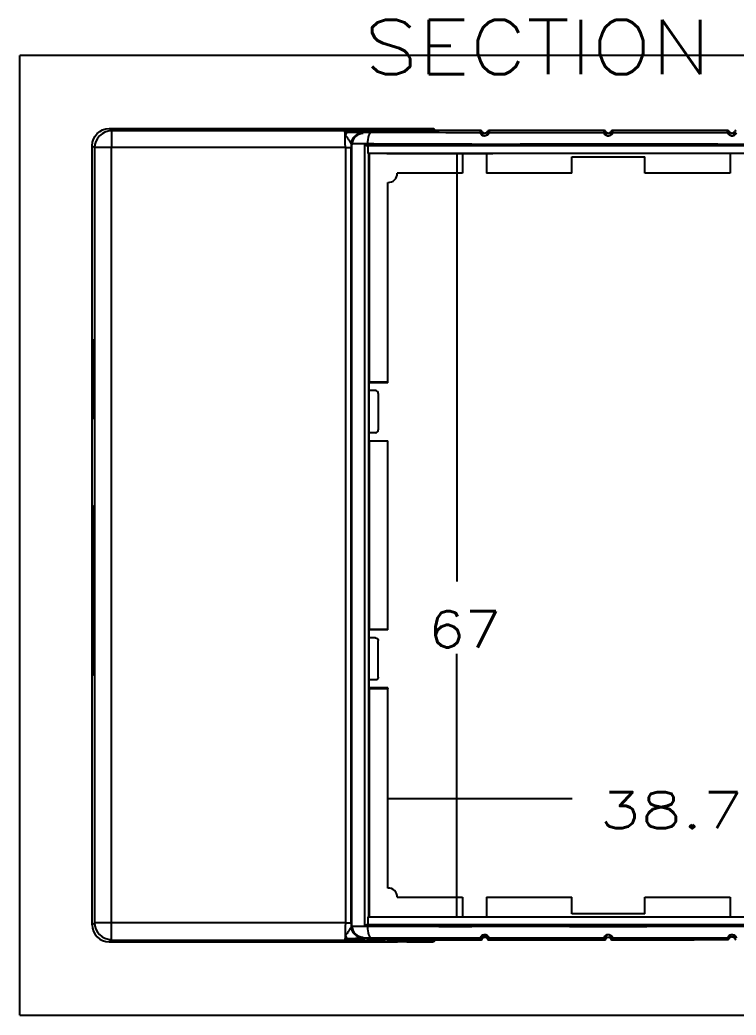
# Model space of a CAD drawing. Header units: inches. Extents: x 0 to 1189, y 0 to 841.
# Drawn here: x 337.7 to 400.6, y 556.9 to 644.2 of the extents above; entities that cross this region are included whole.
import ezdxf

# ---------------------------------------------------------------- set-up
doc = ezdxf.new("R2010")
doc.units = ezdxf.units.IN
doc.header["$MEASUREMENT"] = 0
doc.layers.add('1', color=7, linetype='Continuous', true_color=0xffffff)
doc.styles.add('blockfont', font='simplex.shx', dxfattribs={"bigfont": 'bigfont'})
doc.dimstyles.get("Standard").update_dxf_attribs({"dimtxt": 0.18, "dimasz": 0.18, "dimexe": 0.18, "dimexo": 0.0625, "dimgap": 0.09, "dimtad": 0, "dimtih": 1, "dimtoh": 1, "dimdec": 4, "dimzin": 0, "dimdsep": 46, "dimtxsty": 'Standard', "dimcen": 0.09, "dimadec": 0, "dimazin": 0, "dimtfac": 1, "dimtdec": 4, "dimtofl": 0, "dimtmove": 0, "dimatfit": 3, "dimfxl": 0, "dimtolj": 1, "dimtzin": 0, "dimarcsym": 0})

# ---------------------------------------------------------------- blocks, each defined once
blk = doc.blocks.new('_D2')
at = {"layer": '1', "color": 7}
for p, q in [((369.923, 632.5), (379.244, 632.5)), ((376.069, 632.5), (376.069, 594.945)), ((376.069, 565.5), (376.069, 588.595)), ((369.923, 565.5), (379.244, 565.5))]:
    blk.add_line(p, q, dxfattribs=at)
for points in [[(376.069, 632.5), (376.919, 629.325), (375.218, 629.325), (376.069, 632.5)], [(376.069, 565.5), (375.218, 568.675), (376.919, 568.675), (376.069, 565.5)]]:
    blk.add_solid(points, dxfattribs=at)
at = {"layer": '1', "color": 7, "insert": (373.562, 589.158), "char_height": 3.175, "attachment_point": 7, "line_spacing_factor": 0.903614, "style": 'blockfont'}
blk.add_mtext('\\W01.179;\\fsimplex.shx;67', dxfattribs=at)
blk = doc.blocks.new('_D5')
at = {"layer": '1', "color": 7}
for p, q in [((370.027, 575.894), (386.206, 575.894)), ((408.727, 575.894), (402.901, 575.894))]:
    blk.add_line(p, q, dxfattribs=at)
for points in [[(370.027, 575.894), (373.202, 576.745), (373.202, 575.044), (370.027, 575.894)], [(408.727, 575.894), (405.552, 575.044), (405.552, 576.745), (408.727, 575.894)]]:
    blk.add_solid(points, dxfattribs=at)
at = {"layer": '1', "color": 7, "insert": (388.587, 573.282), "char_height": 3.175, "attachment_point": 7, "line_spacing_factor": 0.903614, "style": 'blockfont'}
blk.add_mtext('\\W01.332;\\fsimplex.shx;38.7', dxfattribs=at)

msp = doc.modelspace()

# ---------------------------------------------------------------- linework, layer by layer
at = {"layer": '1', "color": 251}
for p, q in [((337.7018, 556.877), (337.7018, 641.1232)), ((441.0568, 641.1232), (337.7018, 641.1232)), ((337.7018, 556.877), (441.0568, 556.877))]:
    msp.add_line(p, q, dxfattribs=at)
at = {"layer": '1', "color": 21}
for p, q in [((345.5518, 634.7001), (345.7561, 634.5367)), ((345.5518, 634.7001), (370.8768, 634.7001)), ((345.7561, 634.5367), (345.7561, 633.0368)), ((345.7561, 634.5367), (366.2302, 634.5367)), ((366.2302, 634.5367), (373.9434, 634.6788)), ((366.3716, 634.4284), (374.1464, 634.5716)), ((374.2356, 634.5288), (366.4522, 634.3854)), ((367.7809, 634.3799), (367.85, 634.3523)), ((371.6768, 634.6856), (371.6768, 634.6987)), ((373.9434, 634.6788), (373.6268, 634.6788)), ((374.1484, 634.573), (374.1464, 634.5716)), ((378.156, 634.5288), (374.2356, 634.5288)), ((378.156, 634.3408), (378.156, 634.5288)), ((378.2951, 634.4351), (378.2951, 634.247)), ((378.2951, 634.4351), (378.2951, 634.4351)), ((378.7586, 634.2466), (378.7586, 634.4351)), ((378.7586, 634.4351), (378.7586, 634.4351)), ((378.8977, 634.5288), (378.8977, 634.3404)), ((389.006, 634.5288), (378.8977, 634.5288)), ((389.006, 634.3375), (389.006, 634.5288)), ((389.1451, 634.4351), (389.1451, 634.2438)), ((389.1451, 634.4351), (389.1451, 634.4351)), ((389.6086, 634.2438), (389.6086, 634.4351)), ((389.6086, 634.4351), (389.6086, 634.4351)), ((389.7477, 634.5288), (389.7477, 634.3375)), ((399.856, 634.5288), (389.7477, 634.5288)), ((399.856, 634.3404), (399.856, 634.5288)), ((399.9951, 634.4351), (399.9951, 634.2466)), ((399.9951, 634.4351), (399.9951, 634.4351)), ((400.4586, 634.247), (400.4586, 634.4351)), ((400.4586, 634.4351), (400.4586, 634.4351)), ((344.2561, 633.0368), (344.0518, 633.2001)), ((344.0518, 564.8001), (344.0518, 633.2001)), ((345.7561, 633.0368), (344.2561, 633.0368)), ((344.2561, 633.0368), (344.2561, 564.9635)), ((366.2812, 633.0368), (345.7561, 633.0368)), ((345.7561, 564.9635), (345.7561, 633.0368)), ((366.2812, 633.0368), (366.7812, 633.0368)), ((366.2812, 633.0368), (366.2812, 564.9635)), ((366.85, 633.3523), (366.7809, 633.3799)), ((366.7812, 564.9635), (366.7812, 633.0368)), ((366.85, 564.648), (366.85, 633.3523)), ((367.9768, 633.2997), (367.9768, 564.7006)), ((368.2349, 633.3014), (368.2349, 633.349)), ((410.4758, 633.2001), (368.2779, 633.2001)), ((368.2779, 632.5001), (368.2779, 633.2001)), ((410.4758, 632.5001), (368.2779, 632.5001)), ((368.3359, 565.5001), (368.3359, 632.5001)), ((368.3768, 632.5001), (368.3768, 612.449)), ((376.5768, 632.5001), (376.5768, 630.7751)), ((378.6768, 632.5001), (378.6768, 630.7751)), ((386.1768, 630.7751), (386.1768, 632.2251)), ((386.1768, 632.2251), (392.5768, 632.2251)), ((392.5768, 630.7751), (392.5768, 632.2251)), ((400.0768, 632.5001), (400.0768, 630.7751)), ((370.0268, 612.449), (370.0268, 629.9768)), ((376.5768, 630.7751), (370.8252, 630.7751)), ((386.1768, 630.7751), (378.6768, 630.7751)), ((400.0768, 630.7751), (392.5768, 630.7751)), ((344.0989, 609.2001), (344.0989, 615.1001)), ((344.1121, 615.1001), (344.0989, 615.1001)), ((344.1137, 615.1001), (344.1137, 609.2001)), ((368.3768, 607.2512), (368.3768, 612.449)), ((370.0268, 612.449), (368.3768, 612.449)), ((370.0268, 612.449), (370.0268, 612.4001)), ((368.3768, 612.4001), (370.0268, 612.4001)), ((368.9268, 611.7001), (368.3768, 611.7001)), ((369.1768, 611.4501), (369.1768, 608.2501)), ((344.1121, 609.2001), (344.0989, 609.2001)), ((368.9268, 608.0001), (368.3768, 608.0001)), ((368.3768, 607.3001), (370.0268, 607.3001)), ((368.3768, 607.2512), (368.3768, 590.749)), ((370.0268, 607.2512), (368.3768, 607.2512)), ((370.0268, 607.2512), (370.0268, 607.3001)), ((370.0268, 590.749), (370.0268, 607.2512)), ((344.0907, 601.5706), (344.0944, 601.5708)), ((344.0851, 588.0001), (344.0851, 600.3001)), ((344.0851, 600.3001), (344.0987, 600.3001)), ((344.0999, 600.3001), (344.0999, 588.0001)), ((368.3768, 585.5512), (368.3768, 590.749)), ((368.3768, 590.749), (370.0268, 590.749)), ((370.0268, 590.7001), (368.3768, 590.7001)), ((370.0268, 590.7001), (370.0268, 590.749)), ((368.9268, 590.0001), (368.3768, 590.0001)), ((369.1768, 586.5501), (369.1768, 589.7501)), ((344.0851, 588.0001), (344.0987, 588.0001)), ((344.0944, 586.7295), (344.0907, 586.7297)), ((368.9268, 586.3001), (368.3768, 586.3001)), ((370.0268, 585.6001), (368.3768, 585.6001)), ((368.3768, 585.5512), (368.3768, 565.5001)), ((368.3768, 585.5512), (370.0268, 585.5512)), ((370.0268, 585.6001), (370.0268, 585.5512)), ((370.0268, 568.0235), (370.0268, 585.5512)), ((370.8252, 567.2251), (376.5768, 567.2251)), ((376.5768, 567.2251), (376.5768, 565.5001)), ((378.6768, 567.2251), (378.6768, 565.5001)), ((378.6768, 567.2251), (386.1768, 567.2251)), ((386.1768, 565.7751), (386.1768, 567.2251)), ((392.5768, 567.2251), (400.0768, 567.2251)), ((392.5768, 565.7751), (392.5768, 567.2251)), ((400.0768, 567.2251), (400.0768, 565.5001)), ((368.2779, 564.8001), (368.2779, 565.5001)), ((368.2779, 565.5001), (410.4758, 565.5001)), ((392.5768, 565.7751), (386.1768, 565.7751)), ((344.2561, 564.9635), (344.0518, 564.8001)), ((345.7561, 564.9635), (344.2561, 564.9635)), ((345.7561, 563.4635), (345.7561, 564.9635)), ((366.2812, 564.9635), (345.7561, 564.9635)), ((366.2812, 564.9635), (366.7812, 564.9635)), ((366.85, 564.648), (366.7809, 564.6203)), ((368.2349, 564.6513), (368.2349, 564.6988)), ((410.4758, 564.8001), (368.2779, 564.8001)), ((371.7437, 563.4729), (366.3716, 563.5719)), ((366.4522, 563.6148), (371.8173, 563.516)), ((367.7809, 563.6203), (367.85, 563.648)), ((372.3268, 563.5162), (378.156, 563.5162)), ((372.3268, 563.3385), (372.3268, 563.516)), ((373.014, 563.3385), (373.014, 563.5162)), ((373.3048, 563.4886), (373.3048, 563.5162)), ((378.156, 563.5162), (378.156, 563.6595)), ((378.2951, 563.7532), (378.2951, 563.61)), ((378.2951, 563.5823), (378.2951, 563.5652)), ((378.2951, 563.5652), (378.2951, 563.5652)), ((378.7586, 563.61), (378.7586, 563.7536)), ((378.7586, 563.5652), (378.7586, 563.5823)), ((378.8977, 563.6599), (378.8977, 563.5162)), ((378.8977, 563.5162), (385.7268, 563.5162)), ((385.7268, 563.5128), (385.7268, 563.4886)), ((389.006, 563.4714), (389.006, 563.6627)), ((389.1451, 563.7565), (389.1451, 563.5652)), ((389.1451, 563.5652), (389.1451, 563.5652)), ((389.6086, 563.5652), (389.6086, 563.7565)), ((389.6086, 563.5652), (389.6086, 563.5652)), ((389.7477, 563.6627), (389.7477, 563.4714)), ((399.856, 563.5126), (399.856, 563.6599)), ((399.9951, 563.7536), (399.9951, 563.6063)), ((400.4586, 563.6065), (400.4586, 563.7532)), ((345.5518, 563.3001), (345.7561, 563.4635)), ((345.5518, 563.3001), (370.8768, 563.3001)), ((345.7561, 563.4635), (366.2302, 563.4635)), ((352.9768, 563.3609), (361.7268, 563.3609)), ((352.9768, 563.3576), (352.9768, 563.3285)), ((361.7268, 563.3285), (352.9768, 563.3285)), ((361.7268, 563.3576), (361.7268, 563.3285)), ((366.2302, 563.4635), (371.5439, 563.3656)), ((370.5561, 563.3447), (370.5553, 563.3601)), ((371.6768, 563.3015), (371.6768, 563.3146)), ((371.7437, 563.4729), (371.7504, 563.4794)), ((373.014, 563.3385), (372.3268, 563.3385)), ((373.014, 563.3385), (373.9434, 563.3214)), ((374.1464, 563.4287), (373.2168, 563.4458)), ((378.156, 563.4886), (373.3048, 563.4886)), ((373.3048, 563.4886), (374.2356, 563.4714)), ((373.6268, 563.3214), (373.9434, 563.3214)), ((374.1474, 563.428), (374.1464, 563.4287)), ((374.2356, 563.4714), (378.156, 563.4714)), ((378.156, 563.4714), (378.156, 563.4886)), ((385.7268, 563.4886), (378.8977, 563.4886)), ((378.8977, 563.4886), (378.8977, 563.4714)), ((378.8977, 563.4714), (389.006, 563.4714)), ((389.7477, 563.4714), (395.7931, 563.4714)), ((396.843, 563.475), (396.9385, 563.5005)), ((396.8945, 563.4818), (396.9704, 563.502))]:
    msp.add_line(p, q, dxfattribs=at)
for centre, radius, start, end in [((370.0768, 630.7251), 0.75, -93.822554, 3.822554), ((368.9268, 611.4501), 0.25, 0, 90), ((368.9268, 608.2501), 0.25, -90, 0), ((370.0768, 567.2751), 0.75, -3.822554, 93.822554)]:
    msp.add_arc(centre, radius, start, end, dxfattribs=at)
at = {"layer": '1', "color": 21, "extrusion": (0, 0, -1)}
for centre, start, end in [((-368.9268, 589.7501), 90, 180), ((-368.9268, 586.5501), 180, 270)]:
    msp.add_arc(centre, 0.25, start, end, dxfattribs=at)
for centre, major_axis, ratio, start_param, end_param in [((345.5519, 633.2001), (-1.1713, 0.9371), 0.9999844, 5.6084531, 7.1792342), ((368.8499, 634.3523), (1, 0), 0.0034907, 1.8833814, 3.1328659), ((389.3768, 634.574), (67.75, 0), 0.0034907, 1.7371838, 1.8833813), ((370.8768, 634.6966), (1, 0), 0.0034907, 4.712389, 5.6396842), ((373.6268, 634.6856), (1.95, 0), 0.0034907, 1.5707963, 3.1415927), ((378.5268, 634.5288), (0, -0.25), 0.9999842, 5.0967859, 7.4695847), ((389.3768, 634.574), (67.75, 0), 0.0034907, 1.5762696, 1.7260942), ((389.3768, 634.5288), (0, -0.25), 0.9999842, 5.0967859, 7.4695847), ((389.3768, 634.574), (67.75, 0), 0.0034907, 1.4154985, 1.5653231), ((400.2268, 634.5288), (0, -0.25), 0.9999842, 5.0967859, 7.4695847), ((366.7637, 633.0368), (0, -2), 0.0087268, 4.5399506, 4.7123896), ((368.8499, 633.2699), (2, 0), 0.0165823, 4.2606297, 4.3998037), ((368.85, 633.1699), (1.9, 0), 0.0174554, 4.3693217, 4.3997972), ((368.086, 633.1973), (0.25, 0), 0.0174551, 5.235317, 5.5879416), ((389.3768, 632.0612), (68.65, 0), 0.0174551, 4.399804, 4.5372397), ((366.7637, 564.9635), (0, -2), 0.0087268, 4.7123884, 4.8848273), ((368.8499, 564.7304), (2, 0), 0.0165823, 1.8833814, 2.0225555), ((368.086, 564.8029), (-0.25, 0), 0.0174551, 3.8368364, 4.1894609), ((368.8499, 564.8304), (1.9, 0), 0.0174548, 1.8833751, 1.9138518), ((389.3768, 565.939), (68.65, 0), 0.0174551, 1.7459457, 1.8833813), ((368.8499, 563.6479), (1, 0), 0.0034907, 3.1503194, 4.3998039), ((389.3768, 563.4262), (67.75, 0), 0.0034907, 4.399804, 4.5460015), ((378.5268, 563.4714), (0, -0.25), 0.9999842, 1.9551933, 4.327992), ((389.3768, 563.4262), (67.75, 0), 0.0034907, 4.5570911, 4.7069157), ((389.3768, 563.4714), (0, -0.25), 0.9999842, 1.9551933, 4.327992), ((389.3768, 563.4262), (67.75, 0), 0.0034907, 4.7178622, 4.8676869), ((400.5018, 563.5003), (3.5636, 0), 0.0034907, 3.1546826, 4.530159), ((370.8768, 563.3036), (1, 0), 0.0034907, 0.6435011, 1.5707963), ((373.6268, 563.3146), (1.95, 0), 0.0034907, 3.1415927, 4.712389)]:
    msp.add_ellipse(centre, major_axis=major_axis, ratio=ratio, start_param=start_param, end_param=end_param, dxfattribs=at)
at = {"layer": '1', "color": 21}
for centre, major_axis, ratio, start_param, end_param in [((345.755, 632.998), (0.937, 1.1713), 0.9999844, 0.6747627, 2.2455285), ((366.2479, 634.3245), (0.1478, -0.0258), 0.9526135, 0.8989174, 1.7353058), ((366.2621, 634.172), (0.1497, 0.01), 0.8403803, 1.1460535, 1.5145227), ((366.3521, 634.3699), (-0.0898, 0.044), 0.8694667, 1.5957389, 2.0304738), ((366.4333, 634.4814), (-0.0335, 0.0942), 0.9673535, 1.9207477, 2.8022347), ((366.4514, 634.4854), (-0.004, 0.0999), 0.982997, 2.1388497, 3.1013286), ((366.4522, 634.4854), (-0.0018, 0.1), 0.9825102, 2.1602949, 3.1228457), ((367.7787, 633.3017), (-0.3714, -0.9285), 0.9999558, 3.5221374, 5.0928728), ((367.8478, 633.2741), (-0.3714, -0.9285), 0.9999558, 3.5221397, 5.0928751), ((368.5424, 633.349), (-0.0011, -1), 0.3075192, 3.1452611, 4.7127359), ((371.6768, 634.4856), (0.2, 0), 0.9999939, 1.4726213, 1.5707963), ((378.156, 634.3788), (0.15, 0), 0.9999939, 0.3843968, 1.5707963), ((378.156, 634.1908), (-0.15, 0), 0.9999939, 3.5259894, 4.712389), ((378.8977, 634.3788), (0.15, 0), 0.9999939, 1.5707963, 2.7571959), ((378.8977, 634.1904), (0.15, 0), 0.9999939, 1.5707963, 2.7571959), ((389.006, 634.3788), (0.15, 0), 0.9999939, 0.3843968, 1.5707963), ((389.006, 634.1875), (0.15, 0), 0.9999939, 0.3843968, 1.5707963), ((389.7477, 634.3788), (0.15, 0), 0.9999939, 1.5707963, 2.7571959), ((389.7477, 634.1875), (-0.15, 0), 0.9999939, 4.712389, 5.8987885), ((399.856, 634.3788), (0.15, 0), 0.9999939, 0.3843968, 1.5707963), ((399.856, 634.1904), (0.15, 0), 0.9999939, 0.3843968, 1.5707963), ((400.5977, 634.3788), (0.15, 0), 0.9999939, 1.5707963, 2.7571959), ((400.5977, 634.1908), (-0.15, 0), 0.9999939, 4.712389, 5.8987885), ((366.2754, 634.0393), (0.1488, 0.0186), 0.7400328, 1.3833997, 1.4788179), ((366.2992, 634.2254), (-0.0962, 0.0271), 0.7469455, 1.6817633, 1.8189819), ((368.2656, 633.3014), (-0.0006, 0.1), 0.307515, 1.5690616, 3.1232504), ((377.4142, 633.3412), (-0.0003, 0.1), 0.1742544, 1.5702581, 3.1238682), ((345.5519, 564.8001), (-1.1713, -0.9371), 0.9999844, 5.6084531, 7.1792342), ((345.7564, 565.0023), (0.937, -1.1713), 0.9999844, 4.0376568, 5.6084226), ((367.7815, 564.6985), (-0.3714, 0.9285), 0.9999558, 1.1903125, 2.7610479), ((367.8506, 564.7262), (-0.3714, 0.9285), 0.9999558, 1.1903102, 2.7610456), ((368.2656, 564.6988), (0.0006, 0.1), 0.3075151, 0.0183422, 1.5725311), ((368.5424, 564.6513), (-0.0011, 1), 0.3075192, 1.5704494, 3.1379242), ((377.4142, 564.6591), (0.0003, 0.1), 0.1742544, 0.0177245, 1.5713346), ((366.2479, 563.6757), (0.1478, 0.0258), 0.9526135, 4.5478795, 5.3842679), ((366.2621, 563.8282), (0.1497, -0.01), 0.8403803, 4.7686626, 5.1371318), ((366.2754, 563.961), (0.1488, -0.0186), 0.7400328, 4.8043674, 4.8997856), ((366.2992, 563.7748), (-0.0962, -0.0271), 0.7469455, 4.4642034, 4.601422), ((366.3521, 563.6304), (-0.0898, -0.044), 0.8694667, 4.2527115, 4.6874464), ((366.4333, 563.5188), (-0.0335, -0.0942), 0.9673535, 3.4809506, 4.3624377), ((366.4514, 563.5148), (-0.004, -0.0999), 0.982997, 3.1818567, 4.1443357), ((366.4522, 563.5148), (0.0018, 0.1), 0.9825102, 0.018747, 0.9812977), ((373.0556, 563.56), (0.164, -0.1145), 0.0429353, 5.042195, 6.1276353), ((378.156, 563.8095), (0.15, 0), 0.9999939, 4.712389, 5.8987885), ((378.156, 563.6662), (-0.15, 0), 0.9999939, 1.5707963, 2.7571959), ((378.156, 563.6386), (0.15, 0), 0.9999939, 4.712389, 5.8987885), ((378.156, 563.6386), (-0.0138, -0.1494), 0.9992859, 0.0925171, 1.2771616), ((378.156, 563.6214), (-0.15, 0), 0.9999939, 1.5707963, 2.7571959), ((378.156, 563.6662), (0.0158, -0.1492), 0.9994517, 6.1775644, 6.5604503), ((378.8977, 563.8099), (-0.15, 0), 0.9999939, 0.3843968, 1.5707963), ((378.8977, 563.6662), (-0.15, 0), 0.9999939, 0.3843968, 1.5707963), ((378.8977, 563.6386), (0.15, 0), 0.9999939, 3.5259894, 4.712389), ((378.8977, 563.6214), (-0.15, 0), 0.9999939, 0.3843968, 1.5707963), ((378.8977, 563.6386), (-0.0138, 0.1494), 0.9992859, 1.8644311, 3.0490755), ((378.8977, 563.6662), (0.0158, 0.1492), 0.9994517, 2.7752104, 3.2472135), ((389.006, 563.8127), (0.15, 0), 0.9999939, 4.712389, 5.8987885), ((389.006, 563.6214), (-0.15, 0), 0.9999939, 1.5707963, 2.7571959), ((389.7477, 563.8127), (-0.15, 0), 0.9999939, 0.3843968, 1.5707963), ((389.7477, 563.6214), (-0.15, 0), 0.9999939, 0.3843968, 1.5707963), ((396.8439, 563.7936), (0.0515, -0.1932), 0.9999082, 6.0225276, 6.1839219), ((396.9394, 563.8191), (0.0515, -0.1932), 0.9999082, 6.0225276, 6.0896734), ((399.856, 563.8099), (-0.15, 0), 0.9999939, 1.5707963, 2.7571959), ((399.856, 563.6626), (-0.15, 0), 0.9999939, 1.5707963, 2.7571959), ((400.5977, 563.8095), (0.15, 0), 0.9999939, 3.5259894, 4.712389), ((400.5977, 563.6628), (-0.15, 0), 0.9999939, 0.3843968, 1.5707963), ((371.6768, 563.5146), (0.2, 0), 0.9999939, 4.712389, 4.810564)]:
    msp.add_ellipse(centre, major_axis=major_axis, ratio=ratio, start_param=start_param, end_param=end_param, dxfattribs=at)
for points, degree, knots in [([(366.2479, 634.4676), (366.2484, 634.4876), (366.2494, 634.5274), (366.2366, 634.5336), (366.2302, 634.5367)], 3, [0, 0, 0, 0, 0.4998908, 1, 1, 1, 1]), ([(366.2302, 634.5367), (366.2364, 634.5364), (366.2486, 634.5358), (366.2663, 634.5318), (366.2827, 634.5257), (366.2979, 634.5179), (366.3117, 634.5087), (366.324, 634.4984), (366.335, 634.4873), (366.3445, 634.4757), (366.3528, 634.4639), (366.3598, 634.452), (366.3658, 634.4402), (366.3691, 634.4324), (366.3708, 634.4281)], 3, [0, 0, 0, 0, 0.1106514, 0.2163323, 0.3170432, 0.4127851, 0.5035587, 0.5893653, 0.6702062, 0.746083, 0.816998, 0.8829535, 0.9439528, 1, 1, 1, 1]), ([(366.2621, 634.2982), (366.2605, 634.3156), (366.2574, 634.3506), (366.2464, 634.4114), (366.2473, 634.4451), (366.2479, 634.4676)], 3, [0, 0, 0, 0, 0.249955, 0.500165, 1, 1, 1, 1]), ([(366.4345, 634.3818), (366.4207, 634.3731), (366.4001, 634.36), (366.3784, 634.3198), (366.3646, 634.2935), (366.3577, 634.2803)], 3, [0, 0, 0, 0, 0.4998677, 0.7501717, 1, 1, 1, 1]), ([(366.4522, 634.3854), (366.5853, 634.3854), (366.7204, 634.3852), (366.847, 634.385), (366.9706, 634.3848), (367.0894, 634.3845), (367.1963, 634.3842), (367.3032, 634.3839), (367.3936, 634.3835), (367.4838, 634.3831), (367.5556, 634.3827), (367.6276, 634.3823), (367.6773, 634.3818), (367.7268, 634.3814), (367.7532, 634.3809), (367.778, 634.3806), (367.7824, 634.3794)], 2, [0, 0, 0, 0.125, 0.125, 0.25, 0.25, 0.375, 0.375, 0.5, 0.5, 0.625, 0.625, 0.75, 0.75, 0.875, 0.875, 1, 1, 1]), ([(374.1464, 634.5716), (374.1237, 634.5979), (374.0706, 634.6595), (373.9897, 634.6718), (373.9434, 634.6788)], 3, [0, 0, 0, 0, 0.4268432, 1, 1, 1, 1]), ([(374.1474, 634.5723), (374.1353, 634.589), (374.1085, 634.6182), (374.0582, 634.6514), (374.0021, 634.6716), (373.9634, 634.6757), (373.9434, 634.6756)], 3, [0, 0, 0, 0, 0.2541485, 0.5040879, 0.7520895, 1, 1, 1, 1]), ([(374.2356, 634.5288), (374.2303, 634.529), (374.2203, 634.5294), (374.2065, 634.5322), (374.195, 634.5358), (374.1802, 634.5421), (374.1629, 634.5527), (374.1517, 634.5656), (374.1464, 634.5716)], 3, [0, 0, 0, 0, 0.1584978, 0.296781, 0.4148564, 0.5127417, 0.7706275, 1, 1, 1, 1]), ([(374.2356, 634.5256), (374.2266, 634.5259), (374.2092, 634.5285), (374.1847, 634.5382), (374.1635, 634.5529), (374.1523, 634.5654), (374.1474, 634.5723)], 3, [0, 0, 0, 0, 0.2608262, 0.5140274, 0.760394, 1, 1, 1, 1]), ([(378.8977, 634.3404), (378.8919, 634.3305), (378.8819, 634.3132), (378.8232, 634.2026), (378.6989, 634.077), (378.451, 634.0164), (378.2489, 634.1365), (378.1589, 634.2951), (378.1571, 634.3237), (378.156, 634.3408)], 3, [0, 0, 0, 0, 0.1639501, 0.2871056, 0.3943475, 0.499968, 0.6414037, 0.7848227, 1, 1, 1, 1]), ([(389.7477, 634.3375), (389.7449, 634.3283), (389.74, 634.3117), (389.6878, 634.2051), (389.58, 634.0887), (389.3997, 634.0256), (389.2402, 634.0609), (389.108, 634.1471), (389.0154, 634.2939), (389.0095, 634.3212), (389.006, 634.3375)], 3, [0, 0, 0, 0, 0.1598209, 0.2860776, 0.3934634, 0.4995463, 0.5711204, 0.6429184, 0.785898, 1, 1, 1, 1]), ([(400.5977, 634.3408), (400.5967, 634.3261), (400.595, 634.3003), (400.5146, 634.1447), (400.3266, 634.0291), (400.1306, 634.0523), (399.978, 634.1402), (399.8731, 634.2973), (399.8624, 634.3242), (399.856, 634.3404)], 3, [0, 0, 0, 0, 0.2000898, 0.3506223, 0.4985414, 0.5702569, 0.6421871, 0.7852045, 1, 1, 1, 1]), ([(366.2812, 633.0368), (366.2812, 633.0575), (366.2812, 633.099), (366.2811, 633.1615), (366.2811, 633.2242), (366.2809, 633.287), (366.2808, 633.3498), (366.2806, 633.4124), (366.2804, 633.4748), (366.2802, 633.5367), (366.2799, 633.5981), (366.2796, 633.6589), (366.2793, 633.7188), (366.2789, 633.7777), (366.2785, 633.8356), (366.2781, 633.8922), (366.2776, 633.9474), (366.2771, 634.001), (366.2766, 634.0529), (366.276, 634.1032), (366.2756, 634.1348), (366.2754, 634.1507)], 3, [0, 0, 0, 0, 0.049502, 0.0993517, 0.1495491, 0.2000942, 0.250987, 0.3022274, 0.3538156, 0.4057516, 0.4580353, 0.5106667, 0.5636459, 0.6169729, 0.6706476, 0.7246701, 0.7790405, 0.8337586, 0.8888246, 0.9442384, 1, 1, 1, 1]), ([(366.7809, 633.3799), (366.7666, 633.4187), (366.7359, 633.5019), (366.5986, 633.704), (366.4799, 633.891), (366.3965, 634.0285), (366.3104, 634.0691), (366.2817, 634.0826)], 3, [0, 0, 0, 0, 0.232355, 0.4993048, 0.7514127, 0.9170799, 1, 1, 1, 1]), ([(378.2951, 634.247), (378.3066, 634.2214), (378.3126, 634.2107), (378.3235, 634.1933), (378.3425, 634.1684), (378.3781, 634.1357), (378.4267, 634.1069), (378.4829, 634.0902), (378.5366, 634.0872), (378.5829, 634.0934), (378.6253, 634.1074), (378.6688, 634.1307), (378.707, 634.1632), (378.7333, 634.1966), (378.7493, 634.2245), (378.7563, 634.2406), (378.758, 634.2448), (378.7595, 634.2492)], 3, [0, 0, 0, 0, 0.2157235, 0.2499028, 0.3260946, 0.3916815, 0.4486309, 0.4999111, 0.5328511, 0.5627978, 0.5926356, 0.6252776, 0.6814882, 0.75014, 0.8270228, 0.9099038, 1, 1, 1, 1]), ([(389.1451, 634.2438), (389.1571, 634.2173), (389.1634, 634.2061), (389.1742, 634.1892), (389.1927, 634.1652), (389.2264, 634.1342), (389.2694, 634.1079), (389.3205, 634.0898), (389.3778, 634.0832), (389.4348, 634.0902), (389.4854, 634.1085), (389.528, 634.1347), (389.5614, 634.1656), (389.5849, 634.1963), (389.5997, 634.2224), (389.6063, 634.2377), (389.608, 634.242), (389.6095, 634.2464)], 3, [0, 0, 0, 0, 0.2168494, 0.2502955, 0.3171146, 0.3754259, 0.4218524, 0.4623383, 0.5007271, 0.538874, 0.5792881, 0.6257394, 0.6838147, 0.7504883, 0.8291844, 0.9120024, 1, 1, 1, 1]), ([(399.9951, 634.2466), (400.0077, 634.219), (400.0143, 634.2073), (400.0262, 634.1891), (400.0468, 634.1631), (400.0851, 634.1305), (400.1288, 634.1072), (400.1713, 634.0933), (400.2177, 634.0872), (400.2714, 634.0903), (400.3274, 634.1072), (400.3759, 634.136), (400.4114, 634.1686), (400.433, 634.1971), (400.4464, 634.2197), (400.4538, 634.2351), (400.4575, 634.2439), (400.459, 634.2482)], 3, [0, 0, 0, 0, 0.2178025, 0.2501748, 0.3187902, 0.3750583, 0.407743, 0.4376244, 0.4676393, 0.5006891, 0.5519884, 0.608932, 0.6744613, 0.7505302, 0.8105159, 0.8718304, 1, 1, 1, 1]), ([(368.2349, 633.349), (368.0367, 633.3493), (367.8487, 633.3495), (367.5109, 633.3501), (367.3612, 633.3504), (367.1147, 633.3509), (367.0179, 633.3512), (366.8864, 633.3517), (366.8532, 633.352), (366.8486, 633.3525)], 3, [0, 0, 0, 0, 0.25, 0.25, 0.5, 0.5, 0.75, 0.75, 1, 1, 1, 1]), ([(367.9768, 633.2997), (367.9946, 633.2885), (368.0301, 633.2661), (368.089, 633.2354), (368.1508, 633.2089), (368.1908, 633.2037), (368.2108, 633.2011)], 3, [0, 0, 0, 0, 0.2503926, 0.5004238, 0.750315, 1, 1, 1, 1]), ([(377.3971, 633.3412), (377.5394, 633.3411), (377.824, 633.341), (378.2511, 633.341), (378.6781, 633.3412), (379.105, 633.3417), (379.5318, 633.3423), (379.9585, 633.3431), (380.385, 633.3441), (380.8114, 633.3453), (381.2375, 633.3467), (381.6635, 633.3483), (382.0893, 633.3501), (382.5148, 633.3521), (382.9401, 633.3542), (383.4096, 633.3572), (384.0305, 633.3593), (384.9103, 633.3605), (386.1121, 633.3614), (387.6367, 633.3618), (389.0296, 633.362), (390.1823, 633.3619), (390.9874, 633.3616), (391.7918, 633.3611), (392.5955, 633.3605), (393.3983, 633.3596), (394.2002, 633.3586), (395.0011, 633.3574), (395.8007, 633.356), (396.5991, 633.3545), (397.3961, 633.3527), (398.1916, 633.3508), (398.9856, 633.3487), (399.7778, 633.3463), (400.5683, 633.3439), (401.0939, 633.3421), (401.3566, 633.3412)], 3, [0, 0, 0, 0, 0.0180018, 0.035982, 0.0539406, 0.0718776, 0.089793, 0.1076869, 0.1255591, 0.1434098, 0.1612389, 0.1790465, 0.1968324, 0.2145968, 0.2323396, 0.2500609, 0.2733281, 0.3099555, 0.359943, 0.4232906, 0.4999991, 0.5334502, 0.5668842, 0.6003012, 0.6337012, 0.6670844, 0.7004508, 0.7338005, 0.7671336, 0.80045, 0.8337499, 0.8670331, 0.9002997, 0.9335497, 0.9667832, 1, 1, 1, 1]), ([(401.3395, 633.2412), (398.3789, 633.2503), (395.3785, 633.2549), (392.385, 633.2595), (389.3768, 633.2595), (386.3698, 633.2595), (383.3752, 633.2549), (380.3753, 633.2503), (377.4142, 633.2412)], 2, [0, 0, 0, 0.25, 0.25, 0.5, 0.5, 0.75, 0.75, 1, 1, 1]), ([(344.0989, 615.1001), (344.0989, 615.2338), (344.099, 615.3675), (344.0991, 615.499), (344.0993, 615.6242), (344.0996, 615.7489), (344.0999, 615.8615), (344.1002, 615.9734), (344.1006, 616.069), (344.101, 616.1577), (344.1015, 616.2279)], 2, [0, 0, 0, 0.2028705, 0.2028705, 0.405741, 0.405741, 0.6086115, 0.6086115, 0.811482, 0.811482, 1, 1, 1]), ([(344.0851, 600.3001), (344.0851, 600.4246), (344.0852, 600.5484), (344.0854, 600.6697), (344.0856, 600.7864), (344.0858, 600.9194), (344.0862, 601.0353), (344.0864, 601.122), (344.0868, 601.1984), (344.0871, 601.2866), (344.0876, 601.3557), (344.0881, 601.4243), (344.0886, 601.4727), (344.0891, 601.5206), (344.0896, 601.5454), (344.0873, 601.5711), (344.093, 601.5711)], 2, [0, 0, 0, 0.125, 0.125, 0.25, 0.25, 0.3928571, 0.3928571, 0.5, 0.5, 0.625, 0.625, 0.75, 0.75, 0.875, 0.875, 1, 1, 1]), ([(344.0921, 601.5711), (344.098, 601.5721), (344.0955, 601.5457), (344.096, 601.5212), (344.0965, 601.4728), (344.0971, 601.4177), (344.0976, 601.3359), (344.098, 601.2746), (344.0983, 601.1983), (344.0987, 601.1102), (344.099, 601.006), (344.0993, 600.9027), (344.0995, 600.786), (344.0997, 600.6708), (344.0998, 600.5481), (344.0999, 600.4248), (344.0999, 600.3001)], 2, [0, 0, 0, 0.125, 0.125, 0.25, 0.25, 0.3928571, 0.3928571, 0.5, 0.5, 0.625, 0.625, 0.75, 0.75, 0.875, 0.875, 1, 1, 1]), ([(344.093, 586.7291), (344.0873, 586.7291), (344.0896, 586.7548), (344.0891, 586.7794), (344.0886, 586.8278), (344.088, 586.8829), (344.0875, 586.9648), (344.0871, 587.026), (344.0868, 587.1023), (344.0864, 587.1903), (344.0861, 587.2945), (344.0858, 587.3978), (344.0856, 587.5144), (344.0854, 587.6296), (344.0852, 587.7522), (344.0851, 587.8755), (344.0851, 588.0001)], 2, [0, 0, 0, 0.125, 0.125, 0.25, 0.25, 0.3928571, 0.3928571, 0.5, 0.5, 0.625, 0.625, 0.75, 0.75, 0.875, 0.875, 1, 1, 1]), ([(344.0999, 588.0001), (344.0999, 587.8756), (344.0998, 587.7518), (344.0997, 587.6304), (344.0995, 587.5136), (344.0993, 587.3806), (344.0989, 587.2647), (344.0986, 587.178), (344.0983, 587.1015), (344.0979, 587.0133), (344.0975, 586.9442), (344.097, 586.8756), (344.0965, 586.8272), (344.096, 586.7793), (344.0955, 586.7545), (344.098, 586.7282), (344.0921, 586.7293)], 2, [0, 0, 0, 0.125, 0.125, 0.25, 0.25, 0.3928571, 0.3928571, 0.5, 0.5, 0.625, 0.625, 0.75, 0.75, 0.875, 0.875, 1, 1, 1]), ([(366.7809, 564.6203), (366.7797, 564.573), (366.7245, 564.5022), (366.5878, 564.2882), (366.5333, 564.1949), (366.4145, 564.0116), (366.3492, 563.9244), (366.2817, 563.9176)], 3, [0, 0, 0, 0, 0.5, 0.5, 0.75, 0.75, 1, 1, 1, 1]), ([(368.2108, 564.7991), (368.1908, 564.7966), (368.1508, 564.7914), (368.089, 564.7648), (368.0301, 564.7341), (367.9946, 564.7118), (367.9768, 564.7006)], 3, [0, 0, 0, 0, 0.249685, 0.4995762, 0.7496074, 1, 1, 1, 1]), ([(401.3566, 564.6591), (401.2321, 564.6591), (400.9849, 564.6591), (400.6719, 564.6566), (400.3012, 564.6556), (399.8057, 564.654), (399.1267, 564.652), (398.1326, 564.6493), (396.887, 564.6464), (395.3882, 564.6434), (393.8861, 564.6412), (392.3824, 564.6395), (390.8793, 564.6385), (389.6089, 564.6383), (388.5714, 564.6384), (387.7663, 564.6387), (386.9619, 564.6391), (386.1582, 564.6398), (385.3554, 564.6406), (384.5535, 564.6416), (383.7526, 564.6428), (382.953, 564.6442), (382.1546, 564.6458), (381.3576, 564.6475), (380.5621, 564.6495), (379.7681, 564.6516), (378.9759, 564.6539), (378.1854, 564.6564), (377.6598, 564.6582), (377.3971, 564.6591)], 3, [0, 0, 0, 0, 0.0157446, 0.0312692, 0.039538, 0.0625342, 0.0937715, 0.1250537, 0.1875329, 0.250058, 0.3126673, 0.3751933, 0.4376365, 0.4999974, 0.5334487, 0.5668828, 0.6002998, 0.6336999, 0.6670832, 0.7004498, 0.7337996, 0.7671328, 0.8004493, 0.8337493, 0.8670326, 0.9002994, 0.9335495, 0.9667831, 1, 1, 1, 1]), ([(377.4142, 564.7591), (380.3727, 564.7499), (383.3739, 564.7454), (386.3676, 564.7408), (389.3768, 564.7408), (392.385, 564.7408), (395.3798, 564.7454), (398.3804, 564.7499), (401.3395, 564.7591)], 2, [0, 0, 0, 0.25, 0.25, 0.5, 0.5, 0.75, 0.75, 1, 1, 1]), ([(366.2302, 563.4635), (366.2358, 563.4638), (366.2471, 563.4643), (366.2639, 563.4678), (366.2803, 563.4734), (366.2963, 563.4812), (366.3097, 563.49), (366.3268, 563.5036), (366.3439, 563.5221), (366.3602, 563.5471), (366.3675, 563.564), (366.3709, 563.5718)], 3, [0, 0, 0, 0, 0.099977, 0.2001402, 0.3004431, 0.4008444, 0.5013219, 0.5700965, 0.7510511, 0.8859388, 1, 1, 1, 1]), ([(366.2479, 563.5326), (366.2484, 563.5127), (366.2494, 563.4728), (366.2366, 563.4666), (366.2302, 563.4635)], 3, [0, 0, 0, 0, 0.4998908, 1, 1, 1, 1]), ([(366.2621, 563.7021), (366.2605, 563.6846), (366.2572, 563.6496), (366.2496, 563.6046), (366.2452, 563.5646), (366.247, 563.5433), (366.2479, 563.5326)], 3, [0, 0, 0, 0, 0.2498431, 0.499937, 0.749838, 1, 1, 1, 1]), ([(366.3577, 563.72), (366.3706, 563.695), (366.39, 563.6574), (366.4125, 563.6292), (366.4272, 563.622), (366.4345, 563.6185)], 3, [0, 0, 0, 0, 0.4993225, 0.7496866, 1, 1, 1, 1]), ([(366.4522, 563.6148), (366.5429, 563.6149), (366.7246, 563.615), (367.0568, 563.6156), (367.4176, 563.6167), (367.6585, 563.6181), (367.7635, 563.6194), (367.7751, 563.62), (367.7809, 563.6203)], 3, [0, 0, 0, 0, 0.1249274, 0.250351, 0.4999234, 0.7495639, 0.8747713, 1, 1, 1, 1]), ([(371.7435, 563.4727), (371.746, 563.4765), (371.7509, 563.4839), (371.7613, 563.4949), (371.7769, 563.5064), (371.796, 563.5145), (371.8109, 563.5155), (371.8173, 563.516)], 3, [0, 0, 0, 0, 0.1254339, 0.2922883, 0.5006912, 0.7856938, 1, 1, 1, 1]), ([(371.7505, 563.4796), (371.7555, 563.4867), (371.7663, 563.499), (371.7856, 563.5117), (371.8062, 563.5186), (371.8205, 563.5195), (371.8277, 563.5191)], 3, [0, 0, 0, 0, 0.2591193, 0.511784, 0.7596305, 1, 1, 1, 1]), ([(378.156, 563.6595), (378.157, 563.6742), (378.1588, 563.7), (378.2391, 563.8556), (378.4274, 563.9713), (378.6236, 563.9478), (378.7759, 563.8598), (378.8806, 563.7029), (378.8912, 563.676), (378.8977, 563.6599)], 3, [0, 0, 0, 0, 0.2001631, 0.3506617, 0.4987113, 0.5705542, 0.6424045, 0.7852873, 1, 1, 1, 1]), ([(378.1739, 563.5173), (378.1871, 563.5189), (378.2084, 563.5244), (378.2398, 563.5403), (378.2712, 563.5664), (378.2878, 563.5925), (378.2951, 563.6099)], 3, [0, 0, 0, 0, 0.2442734, 0.4138888, 0.6594868, 1, 1, 1, 1]), ([(378.7586, 563.7536), (378.7492, 563.7752), (378.7429, 563.7869), (378.7322, 563.8044), (378.7142, 563.8286), (378.6832, 563.8583), (378.6471, 563.882), (378.6107, 563.8985), (378.5692, 563.9095), (378.5216, 563.9134), (378.4708, 563.9072), (378.4224, 563.8905), (378.38, 563.8656), (378.3458, 563.8353), (378.3232, 563.8069), (378.3088, 563.7834), (378.3004, 563.7664), (378.2963, 563.7565), (378.2947, 563.7522)], 3, [0, 0, 0, 0, 0.2013055, 0.2376332, 0.3021853, 0.3563221, 0.3889974, 0.4182253, 0.4462219, 0.4754842, 0.5143101, 0.5572939, 0.6067914, 0.6688432, 0.7378786, 0.8005861, 0.8648662, 1, 1, 1, 1]), ([(378.2951, 563.61), (378.2985, 563.6178), (378.3054, 563.6334), (378.3184, 563.655), (378.3331, 563.6749), (378.3494, 563.6929), (378.367, 563.7089), (378.3857, 563.723), (378.4051, 563.7349), (378.4251, 563.7449), (378.4455, 563.7529), (378.466, 563.759), (378.4865, 563.7632), (378.5067, 563.7657), (378.5327, 563.7667), (378.5648, 563.7643), (378.603, 563.7554), (378.6408, 563.74), (378.677, 563.7177), (378.7099, 563.6883), (378.7387, 563.6524), (378.7519, 563.6243), (378.7586, 563.61)], 3, [0, 0, 0, 0, 0.0434089, 0.0859915, 0.1277489, 0.1686822, 0.2087924, 0.248081, 0.2865492, 0.3241984, 0.3610301, 0.397046, 0.4322478, 0.4666374, 0.5002168, 0.5631811, 0.6289401, 0.6975048, 0.7688851, 0.8430895, 0.9201256, 1, 1, 1, 1]), ([(378.7586, 563.5823), (378.7552, 563.5902), (378.7483, 563.6057), (378.7353, 563.6273), (378.7206, 563.6473), (378.7043, 563.6653), (378.6867, 563.6813), (378.668, 563.6953), (378.6486, 563.7073), (378.6286, 563.7173), (378.6082, 563.7253), (378.5877, 563.7314), (378.5672, 563.7356), (378.5469, 563.7381), (378.521, 563.7391), (378.4889, 563.7367), (378.4507, 563.7279), (378.4129, 563.7124), (378.3767, 563.6901), (378.3438, 563.6607), (378.315, 563.6247), (378.3018, 563.5966), (378.2951, 563.5823)], 3, [0, 0, 0, 0, 0.0434338, 0.0860358, 0.1278074, 0.1687498, 0.2088649, 0.248154, 0.286619, 0.3242618, 0.3610844, 0.3970888, 0.4322773, 0.4666525, 0.5002169, 0.5631538, 0.6288889, 0.6974373, 0.7688118, 0.843024, 0.9200837, 1, 1, 1, 1]), ([(389.006, 563.6627), (389.0088, 563.672), (389.0136, 563.6886), (389.0659, 563.7952), (389.1737, 563.9116), (389.354, 563.9746), (389.5135, 563.9393), (389.6457, 563.8532), (389.7383, 563.7063), (389.7442, 563.6791), (389.7477, 563.6627)], 3, [0, 0, 0, 0, 0.1598209, 0.2860776, 0.3934634, 0.4995463, 0.5711204, 0.6429184, 0.785898, 1, 1, 1, 1]), ([(389.6086, 563.7565), (389.5967, 563.7829), (389.5904, 563.794), (389.5796, 563.8109), (389.5612, 563.8349), (389.5277, 563.8658), (389.4849, 563.892), (389.4341, 563.9103), (389.3769, 563.917), (389.3197, 563.9103), (389.2688, 563.8921), (389.226, 563.8658), (389.1925, 563.8349), (389.1689, 563.8041), (389.154, 563.7779), (389.1474, 563.7625), (389.1457, 563.7582), (389.1442, 563.7539)], 3, [0, 0, 0, 0, 0.2165506, 0.249959, 0.3166744, 0.3749234, 0.4212983, 0.46174, 0.5000465, 0.5382746, 0.5787335, 0.6252385, 0.6833717, 0.7501526, 0.8289399, 0.911868, 1, 1, 1, 1]), ([(399.856, 563.6599), (399.8618, 563.6698), (399.8718, 563.6871), (399.9305, 563.7976), (400.0548, 563.9233), (400.3028, 563.9838), (400.5048, 563.8637), (400.5948, 563.7051), (400.5966, 563.6766), (400.5977, 563.6595)], 3, [0, 0, 0, 0, 0.1639663, 0.2871306, 0.3943811, 0.5000102, 0.6414593, 0.7848909, 1, 1, 1, 1]), ([(399.8573, 563.5128), (399.8684, 563.513), (399.8903, 563.5157), (399.9222, 563.5273), (399.9511, 563.5458), (399.9668, 563.5617), (399.9739, 563.5705)], 3, [0, 0, 0, 0, 0.2462916, 0.4988796, 0.7520662, 1, 1, 1, 1]), ([(400.4586, 563.7532), (400.4471, 563.7788), (400.4411, 563.7896), (400.4284, 563.8097), (400.404, 563.841), (400.3493, 563.8841), (400.287, 563.9068), (400.2445, 563.9114), (400.2146, 563.9125), (400.1699, 563.9075), (400.116, 563.8879), (400.0724, 563.8602), (400.0394, 563.8285), (400.0172, 563.7985), (400.0034, 563.7735), (399.9973, 563.7595), (399.9957, 563.7552), (399.9942, 563.7509)], 3, [0, 0, 0, 0, 0.2158126, 0.2500074, 0.3491423, 0.4304437, 0.4996972, 0.5124235, 0.5247043, 0.5631977, 0.6009684, 0.6436801, 0.697815, 0.7624421, 0.8362402, 0.9150958, 1, 1, 1, 1]), ([(399.9953, 563.6068), (399.9981, 563.6132), (400.0043, 563.6274), (400.017, 563.6492), (400.0343, 563.6731), (400.0574, 563.6976), (400.0974, 563.7295), (400.1541, 563.7557), (400.2039, 563.7626), (400.2499, 563.7629), (400.3, 563.7557), (400.3553, 563.7297), (400.3969, 563.6975), (400.4314, 563.6613), (400.4487, 563.6265), (400.4586, 563.6065)], 3, [0, 0, 0, 0, 0.0356184, 0.0784825, 0.128607, 0.1859993, 0.2506629, 0.3915718, 0.5002249, 0.5041292, 0.624909, 0.7516572, 0.8059308, 0.8887411, 1, 1, 1, 1]), ([(352.9768, 563.3285), (352.805, 563.3285), (352.6324, 563.3286), (352.4619, 563.3287), (352.3012, 563.329), (352.1407, 563.3292), (351.9949, 563.3295), (351.8488, 563.3299), (351.7267, 563.3303), (351.6042, 563.3307), (351.5067, 563.3313), (351.4944, 563.3313), (351.4826, 563.3314)], 2, [0, 0, 0, 0.1949794, 0.1949794, 0.3899588, 0.3899588, 0.5849381, 0.5849381, 0.7799175, 0.7799175, 0.9748969, 0.9748969, 1, 1, 1]), ([(370.555, 563.3577), (370.5539, 563.3637), (370.5729, 563.3609), (370.5903, 563.3614), (370.6246, 563.3618), (370.6924, 563.3626), (370.823, 563.3633), (370.9537, 563.3641), (371.1365, 563.3647), (371.3197, 563.3652), (371.5439, 563.3656)], 2, [0, 0, 0, 0.125, 0.125, 0.25, 0.25, 0.5, 0.5, 0.75, 0.75, 1, 1, 1]), ([(372.3268, 563.3385), (372.155, 563.3385), (371.9823, 563.3387), (371.8117, 563.3388), (371.651, 563.339), (371.4905, 563.3392), (371.3446, 563.3396), (371.1984, 563.3399), (371.0763, 563.3403), (370.9538, 563.3408), (370.8563, 563.3413), (370.7608, 563.3418), (370.6933, 563.3424), (370.6261, 563.3429), (370.5913, 563.3435), (370.5554, 563.3412), (370.5557, 563.347)], 2, [0, 0, 0, 0.125, 0.125, 0.25, 0.25, 0.375, 0.375, 0.5, 0.5, 0.625, 0.625, 0.75, 0.75, 0.875, 0.875, 1, 1, 1]), ([(371.5439, 563.3656), (371.552, 563.3659), (371.5679, 563.3664), (371.5913, 563.3701), (371.6136, 563.3758), (371.6349, 563.3835), (371.6548, 563.3928), (371.6733, 563.4037), (371.6904, 563.4158), (371.706, 563.4289), (371.72, 563.4429), (371.7327, 563.4575), (371.7401, 563.4678), (371.7437, 563.4729)], 3, [0, 0, 0, 0, 0.1033738, 0.2042527, 0.3026374, 0.3985284, 0.4919262, 0.5828315, 0.6712451, 0.7571678, 0.8406005, 0.9215442, 1, 1, 1, 1]), ([(373.2168, 563.4458), (373.2118, 563.4389), (373.2015, 563.4248), (373.1829, 563.4054), (373.1615, 563.3873), (373.1371, 563.3711), (373.1099, 563.3574), (373.08, 563.3469), (373.0477, 563.3399), (373.0254, 563.339), (373.014, 563.3385)], 3, [0, 0, 0, 0, 0.1067326, 0.218683, 0.3358523, 0.4582411, 0.5858501, 0.7186794, 0.8567294, 1, 1, 1, 1]), ([(373.3048, 563.4886), (373.3, 563.4884), (373.2908, 563.4881), (373.2775, 563.4856), (373.2656, 563.4821), (373.2504, 563.4756), (373.2329, 563.4648), (373.222, 563.4519), (373.2168, 563.4458)], 3, [0, 0, 0, 0, 0.1452728, 0.2798317, 0.4037654, 0.5171881, 0.7683799, 1, 1, 1, 1]), ([(373.9434, 563.3214), (373.9518, 563.3217), (373.9683, 563.3222), (373.9924, 563.326), (374.015, 563.3318), (374.036, 563.3393), (374.0554, 563.3483), (374.0732, 563.3583), (374.0892, 563.3693), (374.1037, 563.3808), (374.1165, 563.3927), (374.1278, 563.4047), (374.1378, 563.4166), (374.1436, 563.4247), (374.1464, 563.4287)], 3, [0, 0, 0, 0, 0.1061033, 0.2080674, 0.3058921, 0.3995771, 0.489122, 0.5745267, 0.6557909, 0.7329144, 0.8058971, 0.874739, 0.9394399, 1, 1, 1, 1]), ([(373.9434, 563.3247), (373.9634, 563.3245), (374.0021, 563.3287), (374.0582, 563.3489), (374.1085, 563.382), (374.1353, 563.4113), (374.1474, 563.428)], 3, [0, 0, 0, 0, 0.2479105, 0.4959121, 0.7458515, 1, 1, 1, 1]), ([(374.1464, 563.4287), (374.1497, 563.4327), (374.1567, 563.4411), (374.1699, 563.4517), (374.1863, 563.4612), (374.2083, 563.4695), (374.2256, 563.4707), (374.2356, 563.4714)], 3, [0, 0, 0, 0, 0.1498818, 0.3123898, 0.4879548, 0.7034137, 1, 1, 1, 1]), ([(374.1474, 563.428), (374.1523, 563.4349), (374.1635, 563.4474), (374.1847, 563.462), (374.2092, 563.4718), (374.2266, 563.4744), (374.2356, 563.4747)], 3, [0, 0, 0, 0, 0.239606, 0.4859726, 0.7391738, 1, 1, 1, 1]), ([(395.7931, 563.4714), (396.0004, 563.4714), (396.1917, 563.4717), (396.3828, 563.472), (396.5307, 563.4725), (396.6778, 563.473), (396.7592, 563.4737), (396.8393, 563.4742), (396.8438, 563.4752)], 2, [0, 0, 0, 0.25, 0.25, 0.5, 0.5, 0.75, 0.75, 1, 1, 1])]:
    msp.add_open_spline(points, degree=degree, knots=knots, dxfattribs=at)
for points, degree in [([(366.2754, 634.1507), (366.271, 634.1998), (366.2666, 634.249), (366.2621, 634.2982)], 3), ([(366.2897, 634.151), (366.2985, 634.1976), (366.3073, 634.2441), (366.3161, 634.2907)], 3), ([(366.3577, 634.2803), (366.3395, 634.2365), (366.3213, 634.1928), (366.3031, 634.149)], 3), ([(366.3161, 634.2907), (366.3339, 634.3578), (366.3378, 634.3983), (366.3591, 634.4187)], 3), ([(366.3591, 634.4187), (366.3631, 634.4219), (366.367, 634.4252), (366.3709, 634.4284)], 3), ([(366.3708, 634.4283), (366.371, 634.4283), (366.3713, 634.4284), (366.3716, 634.4284)], 3), ([(366.4514, 634.3854), (366.4458, 634.3842), (366.4402, 634.383), (366.4345, 634.3818)], 3), ([(366.4522, 634.3854), (366.4519, 634.3854), (366.4517, 634.3854), (366.4514, 634.3854)], 3), ([(366.2817, 634.0826), (366.2796, 634.106), (366.2775, 634.1287), (366.2754, 634.1507)], 3), ([(366.2817, 634.0826), (366.2841, 634.1064), (366.2868, 634.1292), (366.2897, 634.151)], 3), ([(366.3031, 634.149), (366.296, 634.1269), (366.2889, 634.1048), (366.2817, 634.0826)], 3), ([(377.3968, 633.3412), (374.2954, 633.3438), (371.2318, 633.3464), (368.2349, 633.349)], 3), ([(377.3968, 633.3412), (374.2954, 633.3316), (371.2319, 633.3183), (368.2349, 633.3014)], 3), ([(366.2812, 564.9635), (366.2812, 564.5419), (366.2791, 564.1319), (366.2754, 563.8496)], 3), ([(368.2349, 564.6513), (367.4246, 564.6508), (366.8574, 564.6495), (366.85, 564.648)], 3), ([(368.2349, 564.6988), (371.2319, 564.6819), (374.2954, 564.6687), (377.3968, 564.6591)], 3), ([(377.3971, 564.6591), (374.2958, 564.6572), (371.232, 564.6546), (368.2349, 564.6513)], 3), ([(366.2754, 563.8496), (366.2693, 563.7954), (366.2648, 563.746), (366.2621, 563.7021)], 3), ([(366.2817, 563.9176), (366.2795, 563.8942), (366.2774, 563.8715), (366.2754, 563.8496)], 3), ([(366.2817, 563.9176), (366.2889, 563.8955), (366.296, 563.8734), (366.3031, 563.8512)], 3), ([(366.2897, 563.8493), (366.2868, 563.871), (366.2841, 563.8938), (366.2817, 563.9176)], 3), ([(366.3161, 563.7095), (366.3073, 563.7561), (366.2985, 563.8027), (366.2897, 563.8493)], 3), ([(366.3031, 563.8512), (366.3213, 563.8075), (366.3395, 563.7637), (366.3577, 563.72)], 3), ([(366.3591, 563.5816), (366.3378, 563.6019), (366.3339, 563.6424), (366.3161, 563.7095)], 3), ([(366.3709, 563.5718), (366.367, 563.5751), (366.3631, 563.5783), (366.3591, 563.5816)], 3), ([(366.3716, 563.5719), (366.3713, 563.5719), (366.371, 563.5719), (366.3708, 563.5719)], 3), ([(366.4345, 563.6185), (366.4402, 563.6172), (366.4458, 563.616), (366.4514, 563.6148)], 3), ([(366.4514, 563.6148), (366.4517, 563.6148), (366.4519, 563.6148), (366.4522, 563.6148)], 3), ([(371.8173, 563.516), (372.069, 563.5162), (372.3268, 563.5162)], 2), ([(378.156, 563.5162), (378.156, 563.5162), (378.156, 563.5162)], 2), ([(378.2951, 563.61), (378.2951, 563.6099), (378.295, 563.6098), (378.2949, 563.6098)], 3), ([(378.2949, 563.5821), (378.295, 563.5822), (378.295, 563.5822), (378.2951, 563.5823)], 3), ([(378.7588, 563.6098), (378.7587, 563.6098), (378.7586, 563.6099), (378.7586, 563.61)], 3), ([(378.7586, 563.5823), (378.7586, 563.5822), (378.7587, 563.5822), (378.7588, 563.5821)], 3), ([(378.8817, 563.5171), (378.8977, 563.5162)], 1), ([(378.8977, 563.5162), (378.8977, 563.5162)], 1), ([(385.7268, 563.5162), (385.8313, 563.5162), (385.9361, 563.5162)], 2), ([(399.9951, 563.6063), (399.9952, 563.6065), (399.9952, 563.6066), (399.9953, 563.6068)], 3), ([(400.5977, 563.5128), (400.5976, 563.5128), (400.5976, 563.5128), (400.5975, 563.5129)], 3), ([(361.7268, 563.3609), (361.8318, 563.3609), (361.937, 563.3609)], 2), ([(361.937, 563.3286), (361.8325, 563.3285), (361.7268, 563.3285)], 2), ([(378.156, 563.4886), (378.156, 563.4886)], 1), ([(378.8977, 563.4886), (378.8977, 563.4886), (378.8977, 563.4886)], 2), ([(385.9361, 563.4886), (385.832, 563.4886), (385.7268, 563.4886)], 2)]:
    msp.add_open_spline(points, degree=degree, dxfattribs=at)

# ---------------------------------------------------------------- texts
at = {"layer": '1', "color": 7, "insert": (367.9167, 639.4798), "char_height": 4.7625, "attachment_point": 7, "line_spacing_factor": 0.903614, "style": 'blockfont'}
msp.add_mtext('\\W01.166;\\fsimplex.shx;SECTION \\H4.76;B-B\\H3.17;', dxfattribs=at)

# ---------------------------------------------------------------- dimensions: what is measured, and where the dimension line sits
at = {"layer": '1', "color": 7}
dim = msp.add_linear_dim(base=(376.0687, 591.7704), p1=(369.9234, 565.5001), p2=(369.9234, 632.5001), angle=90, text=' <> ', dimstyle='Standard', override={"dimtxt": 3.175, "dimasz": 3.175, "dimexe": 3.175, "dimexo": 1.5875, "dimgap": 1.5875, "dimdec": 1, "dimzin": 8, "dimclrd": 7, "dimclre": 7, "dimclrt": 7, "dimtm": -0.005, "dimtdec": 3}, dxfattribs=at)
dim.commit()
dim.dimension.update_dxf_attribs({"geometry": '_D2', "text_midpoint": (376.0687, 591.7704)})
dim = msp.add_linear_dim(base=(394.5534, 575.8943), p1=(370.0268, 575.8943), p2=(408.7268, 575.8943), text=' <> ', dimstyle='Standard', override={"dimtxt": 3.175, "dimasz": 3.175, "dimexe": 3.175, "dimexo": 1.5875, "dimgap": 1.5875, "dimdec": 1, "dimzin": 8, "dimclrd": 7, "dimclre": 7, "dimclrt": 7, "dimtm": -0.005, "dimtdec": 3}, dxfattribs=at)
dim.commit()
dim.dimension.update_dxf_attribs({"geometry": '_D5', "text_midpoint": (394.5534, 575.8943)})

doc.saveas('drawing.dxf')
